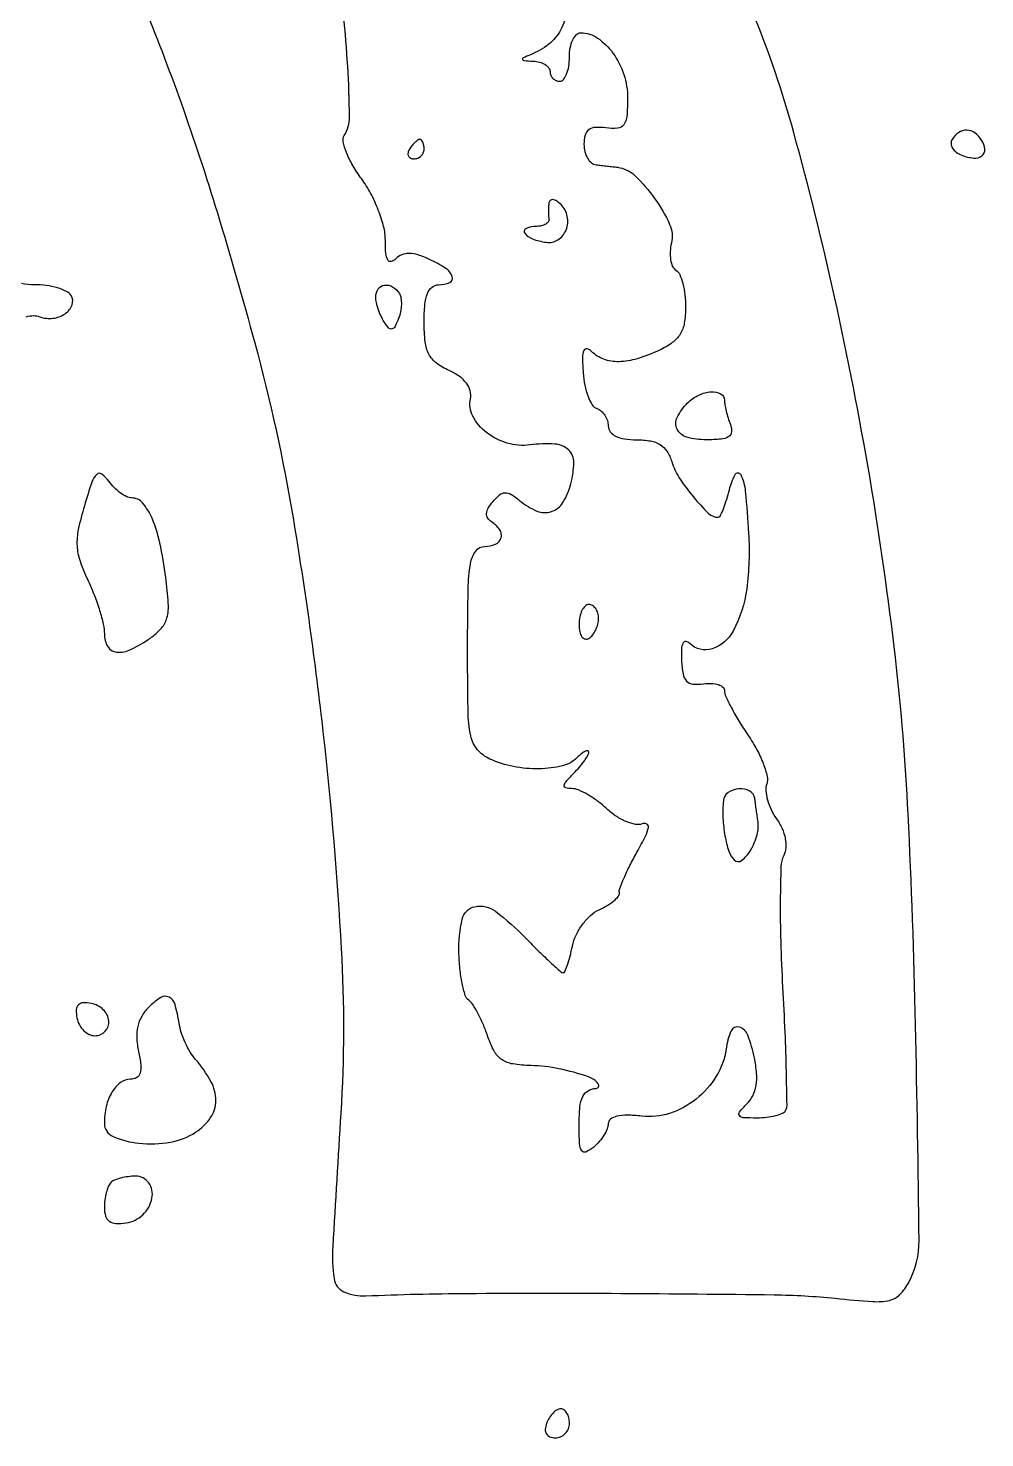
# Model space of a CAD drawing. Extents: x 0 to 5034, y 0 to 2560.
# Drawn here: x 3127.1 to 3225.9, y 1545 to 1690.5 of the extents above; entities that cross this region are included whole.
import ezdxf

# ---------------------------------------------------------------- set-up
doc = ezdxf.new("R2010")
doc.units = 0

msp = doc.modelspace()

# ---------------------------------------------------------------- linework, layer by layer
for points in [[(3138.857156, 1693.292559, -0.012827), (3142.915575, 1682.776127, -0.011887), (3146.668692, 1671.408034, -0.007537), (3150.524688, 1658, -0.024782), (3154.473669, 1639.951416, -0.013676), (3157.591914, 1617.580861, -0.013647), (3159.448936, 1595.487226, -0.029803), (3159.397525, 1578.5, 0.001483), (3158.576605, 1564.753757, 0.048506), (3158.7105, 1561.429326, 0.260121), (3159.729735, 1560.077829, 0.115092), (3162, 1559.649433, -0.009211), (3172.425879, 1559.902284, -0.002763), (3188.308555, 1559.907046, -0.002008), (3204.121892, 1559.760896, -0.022213), (3210.436014, 1559.39631, 0.008119), (3214.309546, 1559.06291, 0.070984), (3216.025362, 1559.186847, 0.146428), (3217.092701, 1559.776364, 0.071116), (3218.023545, 1561.043994, 0.126242), (3219.081191, 1565.361392, 0.002642), (3218.72095, 1587.601362, 0.006838), (3217.955029, 1609.379068, 0.016285), (3216.638447, 1625.517791, 0.013401), (3214.019448, 1644.000091, 0.012484), (3210.362206, 1662.760314, 0.012991), (3206.160985, 1679.672894, 0.029199), (3201.905294, 1692.185381, -0.007098)], [(3182.784865, 1692.347581, -0.084679), (3182.085484, 1690.291382, -0.101105), (3180.842998, 1688.811267, -0.07436), (3178.982143, 1687.739662, 0.011473), (3178.226271, 1687.422768, 0.404065), (3178.161014, 1687.260728, 0.283938), (3178.331209, 1687.136028, 0.008482), (3179.25, 1687.078947, -0.054847), (3179.919404, 1686.974579, -0.072185), (3180.485938, 1686.729441, -0.089519), (3180.866926, 1686.387763, -0.166817), (3181, 1686, 0.099038), (3181.076342, 1685.618362, 0.097945), (3181.29375, 1685.29375, 0.097945), (3181.618362, 1685.076342, 0.099038), (3182, 1685, 0.226478), (3182.382936, 1685.182831, 0.074992), (3182.70625, 1685.734375, 0.057076), (3182.926884, 1686.542644, 0.038131), (3183, 1687.5, -0.044893), (3183.086096, 1688.456961, -0.064761), (3183.344057, 1689.265625, -0.084686), (3183.723691, 1689.812161, -0.201337), (3184.171259, 1690, -0.15217), (3185.906425, 1689.459403, -0.086093), (3187.492809, 1687.903163, -0.076689), (3188.613944, 1685.696868, -0.079434), (3189, 1683.282154, -0.019664), (3188.925258, 1681.382436, -0.138362), (3188.607892, 1680.522696, -0.216466), (3187.964027, 1680.15759, -0.056974), (3186.75, 1680.187142, 0.046536), (3185.66446, 1680.236194, 0.149998), (3184.992143, 1679.994108, 0.169775), (3184.620384, 1679.440141, 0.063764), (3184.5, 1678.5, 0.059941), (3184.593132, 1677.725925, 0.073192), (3184.867188, 1677.050781, 0.086993), (3185.272709, 1676.574449, 0.149169), (3185.75, 1676.375, -0.001905), (3186.298647, 1676.318024, -0.001345), (3186.914675, 1676.25, -0.001357), (3187.503261, 1676.181785, -0.002862), (3187.959531, 1676.125, -0.160284), (3189.755254, 1675.263305, -0.046606), (3191.787704, 1672.910062, -0.046463), (3193.342393, 1670.23447, -0.170051), (3193.528831, 1668.311285, 0.046637), (3193.398018, 1667.428024, 0.05474), (3193.444988, 1666.583292, 0.063388), (3193.650498, 1665.898426, 0.150903), (3193.99633, 1665.502268, -0.153503), (3194.383336, 1665.05437, -0.038115), (3194.70288, 1664.126829, -0.03539), (3194.921402, 1662.958034, -0.029139), (3194.992198, 1661.690983, -0.040976), (3194.853755, 1660.053596, -0.095262), (3194.425968, 1658.903874, -0.09982), (3193.617301, 1658.027323, -0.048013), (3192.292833, 1657.25, -0.033823), (3189.988913, 1656.363926, -0.069922), (3188.088513, 1656.0574, -0.092399), (3186.539973, 1656.313618, -0.109725), (3185.292147, 1657.107853, 0.134331), (3184.807382, 1657.38434, 0.37646), (3184.485819, 1657.221471, 0.099188), (3184.347927, 1656.481105, 0.013883), (3184.412621, 1654.917695, 0.032445), (3184.586691, 1653.626337, 0.041404), (3184.920363, 1652.472979, 0.04666), (3185.350601, 1651.599404, 0.176335), (3185.820474, 1651.226509, -0.097943), (3186.271326, 1650.970153, -0.070348), (3186.653514, 1650.532683, -0.067748), (3186.911664, 1649.987597, -0.076904), (3187, 1649.416667, 0.168056), (3187.205348, 1648.822968, 0.114188), (3187.76752, 1648.370768, 0.076771), (3188.687183, 1648.089532, 0.035898), (3189.932612, 1648, -0.042091), (3191.362278, 1647.879435, -0.09714), (3192.36644, 1647.499245, -0.111902), (3193.066004, 1646.809289, -0.067924), (3193.556691, 1645.75, 0.069191), (3194.334009, 1644.082978, 0.03011), (3195.78597, 1642.111038, 0.025322), (3197.363575, 1640.402301, 0.196119), (3198.349779, 1640, 0.282512), (3198.551338, 1640.123764, 0.018696), (3198.848887, 1640.769037, 0.022602), (3199.157072, 1641.614678, 0.014596), (3199.44026, 1642.617999, -0.054009), (3200.102526, 1644.411002, -0.624219), (3200.671604, 1644.407013, -0.088362), (3201.150589, 1642.686, -0.008556), (3201.489756, 1638.350314, -0.047833), (3201.291408, 1632.626174, -0.090331), (3199.885012, 1628.241761, -0.191921), (3197.742446, 1626.433471, -0.284082), (3195.417756, 1626.982244, 0.165356), (3195.016823, 1627.179714, 0.322169), (3194.71814, 1627.01908, 0.10414), (3194.559131, 1626.387113, 0.021465), (3194.563708, 1625.232244, 0.03332), (3194.722646, 1623.837942, 0.145034), (3195.093761, 1623.10404, 0.182521), (3195.74951, 1622.784449, 0.059233), (3196.845952, 1622.812858, -0.044713), (3197.670798, 1622.85816, -0.07063), (3198.367248, 1622.734645, -0.099197), (3198.833317, 1622.471309, -0.218048), (3199, 1622.107267, 0.108719), (3199.129687, 1621.517884, 0.013372), (3199.718438, 1620.32931, 0.015302), (3200.509204, 1618.939386, 0.012093), (3201.445745, 1617.484811, -0.025991), (3202.342727, 1616.002778, -0.031792), (3203.015915, 1614.529987, -0.033344), (3203.408304, 1613.254744, -0.150687), (3203.356555, 1612.486783, 0.114139), (3203.25987, 1611.796267, 0.046246), (3203.43161, 1610.855716, 0.042615), (3203.812987, 1609.836979, 0.04193), (3204.36325, 1608.891775, -0.04571), (3204.942717, 1607.878909, -0.058166), (3205.273072, 1606.855009, -0.066101), (3205.334076, 1605.901438, -0.098008), (3205.116614, 1605.095394, 0.106571), (3204.832484, 1603.966494, 0.006399), (3204.756983, 1600.443647, 0.009359), (3204.799657, 1596.212942, 0.006762), (3204.999265, 1591.5, -0.003381), (3205.227872, 1586.846774, -0.005155), (3205.357332, 1582.804688, -0.002027), (3205.418424, 1579.344255, -0.125), (3205.276075, 1578.75, -0.172127), (3204.962412, 1578.460093, -0.038172), (3204.259715, 1578.220313, -0.035407), (3203.360322, 1578.055026, -0.027748), (3202.369554, 1578, -0.012633), (3200.933735, 1578.036284, -0.22661), (3200.538993, 1578.25, -0.343088), (3200.550888, 1578.620112, -0.02307), (3201.311589, 1579.454446, 0.08236), (3201.923331, 1580.309439, 0.073596), (3202.256324, 1581.34979, 0.059715), (3202.312062, 1582.628578, 0.031513), (3202.092022, 1584.204446, 0.03954), (3201.418736, 1586.539015, 0.231176), (3200.515682, 1587.391511, 0.387533), (3199.678759, 1587.000374, 0.06351), (3199.163106, 1585.117651, -0.102366), (3198.155806, 1582.310331, -0.088076), (3196.074816, 1579.957784, -0.089098), (3193.335483, 1578.485559, -0.108331), (3190.442734, 1578.196479, 0.02425), (3188.969591, 1578.296404, 0.060226), (3187.896017, 1578.187528, 0.102328), (3187.238114, 1577.889517, 0.239828), (3187, 1577.421644, -0.097222), (3186.894049, 1576.881903, -0.04175), (3186.559375, 1576.224875, -0.039242), (3186.07394, 1575.563287, -0.041678), (3185.5, 1575, -0.064036), (3184.703769, 1574.495433, -0.377801), (3184.267606, 1574.623463, -0.131096), (3184.042058, 1575.347145, -0.010356), (3184, 1577.377555, -0.022903), (3184.08202, 1579.167227, -0.088148), (3184.375149, 1580.237041, -0.152414), (3184.918013, 1580.82472, -0.122181), (3185.75, 1581.063386, 0.6169), (3185.969623, 1581.543424, 0.140312), (3184.974538, 1582.247187, 0.034044), (3181.921024, 1583.088005, 0.044026), (3179.03428, 1583.41456, -0.032621), (3177.150378, 1583.584316, -0.112293), (3176.017409, 1584.035174, -0.120418), (3175.234874, 1584.911828, -0.040253), (3174.547271, 1586.5, 0.01891), (3174.088743, 1587.696579, 0.021085), (3173.555815, 1588.811417, 0.020969), (3173.025903, 1589.715798, 0.095126), (3172.606253, 1590.155886, -0.16445), (3172.24288, 1590.659183, -0.024566), (3171.929299, 1591.886119, -0.025425), (3171.696252, 1593.425368, -0.019453), (3171.593263, 1595.125011, -0.060516), (3171.931395, 1598.520133, -0.293914), (3173.244404, 1599.816234, -0.216962), (3175.360917, 1599.342696, -0.038176), (3178.492581, 1596.575298, 0.005279), (3179.851686, 1595.20504, 0.008103), (3181.060087, 1594.050244, 0.003564), (3182.106083, 1593.096334, 0.185137), (3182.357334, 1593, 0.303019), (3182.536603, 1593.119629, 0.015404), (3182.79807, 1593.807812, 0.020315), (3183.06471, 1594.695949, 0.01286), (3183.30631, 1595.75, -0.061346), (3183.68217, 1596.876118, -0.047554), (3184.346999, 1597.985938, -0.048758), (3185.182754, 1598.915722, -0.079024), (3186.067878, 1599.5, 0.028207), (3186.903374, 1599.937231, 0.039638), (3187.589039, 1600.42442, 0.044946), (3188.054233, 1600.890946, 0.218118), (3188.149554, 1601.242706, -0.132277), (3188.194726, 1601.701478, -0.011858), (3188.632963, 1602.783302, -0.014783), (3189.233662, 1604.065362, -0.011007), (3189.968738, 1605.444341, 0.011163), (3190.849497, 1607.097857, 0.071288), (3191.151855, 1607.995881, 0.334084), (3190.979552, 1608.341552, 0.210514), (3190.507473, 1608.364494, -0.141102), (3189.810651, 1608.304382, -0.051912), (3188.857794, 1608.597081, -0.046274), (3187.824108, 1609.154083, -0.040848), (3186.86316, 1609.912859, 0.027835), (3185.903889, 1610.711651, 0.029029), (3184.874743, 1611.386902, 0.030317), (3183.922244, 1611.861208, 0.100688), (3183.24001, 1612, -0.061162), (3182.622367, 1612.075836, -0.378081), (3182.455319, 1612.318178, -0.152953), (3182.645656, 1612.741012, -0.014718), (3183.428571, 1613.571429, 0.018427), (3184.030235, 1614.219153, 0.022866), (3184.538393, 1614.865893, 0.022027), (3184.908408, 1615.435362, 0.13383), (3185, 1615.771429, 0.37007), (3184.890956, 1615.89858, 0.150483), (3184.6475, 1615.862857, 0.06058), (3184.261398, 1615.61786, 0.024744), (3183.8, 1615.2, -0.137914), (3182.280938, 1614.347708, -0.055231), (3179.894783, 1614.043396, -0.051555), (3177.221704, 1614.275253, -0.059567), (3174.786769, 1615.051293, -0.111505), (3173.487863, 1616.037947, -0.126128), (3172.810903, 1617.445997, -0.045527), (3172.53622, 1620.021993, -0.004056), (3172.489716, 1626.546931, -0.004155), (3172.54603, 1632.605167, -0.037341), (3172.790523, 1635.247859, -0.114921), (3173.321546, 1636.518916, -0.240409), (3174.25, 1636.995638, 0.102816), (3175.377586, 1637.232916, 0.225843), (3175.941297, 1637.883148, 0.224128), (3175.794227, 1638.735022, 0.101672), (3174.951442, 1639.530011, -0.113248), (3174.567853, 1639.908805, -0.160055), (3174.450533, 1640.370706, -0.113787), (3174.621697, 1640.933414, -0.042736), (3175.094824, 1641.614256, -0.044759), (3175.792016, 1642.315945, -0.16762), (3176.36369, 1642.535707, -0.149878), (3176.989296, 1642.367477, -0.033619), (3177.893382, 1641.711823, 0.074865), (3179.648798, 1640.647107, 0.181172), (3181.141373, 1640.591405, 0.177518), (3182.323687, 1641.532973, 0.071513), (3183.147669, 1643.459762, 0.062262), (3183.449447, 1645.649347, 0.208995), (3182.898985, 1646.953268, 0.178738), (3181.485155, 1647.560269, 0.044449), (3178.927028, 1647.465453, -0.102951), (3176.588112, 1647.6513, -0.094159), (3174.433353, 1648.751912, -0.106872), (3173.029551, 1650.42582, -0.174845), (3172.776377, 1652.238996, 0.117176), (3172.755384, 1653.051546, 0.097625), (3172.375798, 1653.829881, 0.078148), (3171.638208, 1654.540014, 0.045764), (3170.571205, 1655.149511, -0.05405), (3169.255371, 1655.93027, -0.113787), (3168.4937, 1656.833309, -0.09174), (3168.110947, 1658.110738, -0.027043), (3168, 1660.160515, -0.021733), (3168.078136, 1661.957282, -0.071503), (3168.347669, 1663.110086, -0.12934), (3168.819678, 1663.757871, -0.172647), (3169.5, 1664, 0.102026), (3170.640688, 1664.235208, 0.395629), (3170.903204, 1664.838161, 0.16349), (3170.224896, 1665.69973, 0.03643), (3168.564155, 1666.621957, 0.031275), (3167.38629, 1667.080913, 0.07381), (3166.458358, 1667.232253, 0.099748), (3165.707024, 1667.09202, 0.100849), (3165.071957, 1666.671957, -0.135607), (3164.594871, 1666.401432, -0.339982), (3164.25, 1666.550989, -0.109198), (3164.049001, 1667.227923, -0.017777), (3164, 1668.60572, 0.062614), (3163.825157, 1669.996443, 0.030118), (3163.275384, 1671.710672, 0.029291), (3162.477546, 1673.454308, 0.037), (3161.533223, 1674.954968, -0.027285), (3160.639548, 1676.31581, -0.036817), (3159.995272, 1677.639681, -0.040323), (3159.650227, 1678.760207, -0.197876), (3159.761628, 1679.399248, 0.144794), (3160.306482, 1681.325119, 0.012121), (3160.117437, 1686.556289, 0.011313), (3159.681535, 1691.796733, 0.166415)], [(3126.925199, 1660.700298, -0.055511), (3127.6984, 1660.810913, -0.099728), (3128.327949, 1660.704396, 0.122274), (3129.673464, 1660.537965, 0.118712), (3130.957165, 1661.016161, 0.156011), (3131.664458, 1661.91193, 0.232143), (3131.569098, 1662.888197, 0.142343), (3131.094712, 1663.316538, 0.041767), (3130.16959, 1663.673408, 0.038254), (3129.011455, 1663.918089, 0.032947), (3127.769724, 1664, -0.045772), (3126.443992, 1664.121619, -0.035075)]]:
    msp.add_lwpolyline(points, format="xyb")
for points in [[(3166.5, 1678, 0.082592), (3166.343488, 1677.6179, 0.161196), (3166.3746, 1677.29375, 0.182303), (3166.586039, 1677.078288, 0.108972), (3166.940983, 1677, 0.093332), (3167.345238, 1677.076123, 0.09642), (3167.688914, 1677.29375, 0.099167), (3167.918938, 1677.618444, 0.105053), (3168, 1678, 0.042167), (3167.967655, 1678.382849, 0.061769), (3167.870461, 1678.70625, 0.081139), (3167.727648, 1678.92554, 0.210953), (3167.559017, 1679, 0.151918), (3167.34829, 1678.934461, 0.038439), (3167.066025, 1678.70625, 0.035638), (3166.768994, 1678.382774, 0.029505)], [(3222.495635, 1678.992937, 0.153283), (3222.385628, 1678.560991, 0.123144), (3222.527978, 1678.100609, 0.097937), (3222.911954, 1677.680239, 0.067341), (3223.479746, 1677.369399, 0.067736), (3224.724488, 1677.076451, 0.188422), (3225.573555, 1677.317483, 0.261672), (3225.863615, 1677.985128, 0.113371), (3225.541119, 1678.933469, 0.098738), (3224.843686, 1679.681493, 0.152164), (3224.01095, 1679.958873, 0.155876), (3223.182705, 1679.71195, 0.104938)], [(3180.881579, 1672.45, 0.018213), (3180.844828, 1672.031502, 0.012793), (3180.83273, 1671.55875, 0.01293), (3180.844466, 1671.105021, 0.026227), (3180.881579, 1670.75, -0.224438), (3180.797823, 1670.464074, -0.098612), (3180.47563, 1670.220313, -0.069499), (3179.962976, 1670.054777, -0.043416), (3179.333333, 1670, 0.125728), (3178.489611, 1669.784433, 0.46217), (3178.391988, 1669.314093, 0.142282), (3179.194183, 1668.73297, 0.049673), (3180.5908, 1668.383794, 0.180305), (3181.815382, 1668.646147, 0.157533), (3182.65364, 1669.660824, 0.144052), (3182.781613, 1671.050335, 0.148861), (3182.132783, 1672.267217, 0.046352), (3181.68946, 1672.635169, 0.114259), (3181.297969, 1672.788183, 0.213152), (3181.024093, 1672.710921, 0.190196)], [(3165.444227, 1663.090242, -0.102503), (3165.61459, 1662.622488, -0.044028), (3165.652617, 1661.955962, -0.041115), (3165.568293, 1661.214187, -0.042784), (3165.364081, 1660.506396, -0.026808), (3164.996158, 1659.682538, -0.22162), (3164.68082, 1659.437301, -0.275533), (3164.338915, 1659.547924, -0.038814), (3163.876149, 1660.166154, -0.035113), (3163.551245, 1660.768341, -0.025752), (3163.2745, 1661.47537, -0.02622), (3163.081393, 1662.175381, -0.051168), (3163.015313, 1662.75, -0.155801), (3163.264453, 1663.56443, -0.209391), (3163.913588, 1663.964199, -0.175219), (3164.746614, 1663.788611, -0.116159)], [(3199, 1652.081787, 0.04425), (3199.040803, 1651.621647, 0.015326), (3199.178303, 1650.96865, 0.015089), (3199.374624, 1650.254744, 0.016969), (3199.606989, 1649.581787, -0.105014), (3199.728281, 1648.816316, -0.243274), (3199.442822, 1648.328436, -0.120396), (3198.662783, 1648.066046, -0.021216), (3197.106989, 1648, -0.06669), (3195.130025, 1648.264864, -0.212963), (3194.123727, 1649.08869, -0.237172), (3194.124486, 1650.31206, -0.079929), (3195.2, 1651.8, -0.082889), (3196.341346, 1652.614815, -0.095433), (3197.631199, 1652.963902, -0.1454), (3198.604236, 1652.751661, -0.273333)], [(3132.936359, 1641.181922, 0.020634), (3132.314075, 1638.743182, 0.064964), (3132.18137, 1637.063225, 0.070813), (3132.488567, 1635.485524, 0.027826), (3133.331323, 1633.431398, -0.019259), (3133.970067, 1631.947419, -0.017906), (3134.509826, 1630.382517, -0.018223), (3134.888792, 1628.957316, -0.05592), (3135, 1627.966073, 0.132118), (3135.35143, 1626.659304, 0.24362), (3136.256074, 1626.082722, 0.136228), (3137.737033, 1626.354174, 0.039756), (3139.752948, 1627.539511, 0.058967), (3140.90108, 1628.564535, 0.119561), (3141.46349, 1629.62867, 0.078845), (3141.599437, 1631.121088, 0.015775), (3141.336898, 1633.789511, 0.019978), (3140.724621, 1637.365618, 0.048703), (3139.917868, 1639.911739, 0.074937), (3138.948335, 1641.479783, 0.220322), (3137.825059, 1642, -0.115051), (3137.313192, 1642.119362, -0.042704), (3136.676237, 1642.504251, -0.039511), (3136.027165, 1643.059766, -0.038157), (3135.465278, 1643.716598, 0.071559), (3134.734343, 1644.464021, 0.376463), (3134.206957, 1644.428936, 0.1154), (3133.717703, 1643.638904, 0.0084)], [(3184, 1628.940983, 0.047867), (3184.071541, 1628.195401, 0.104212), (3184.29375, 1627.66835, 0.181468), (3184.621877, 1627.441401, 0.202618), (3185, 1627.5, 0.08825), (3185.382836, 1627.842344, 0.053305), (3185.70625, 1628.359775, 0.051278), (3185.925833, 1628.961978, 0.061875), (3186, 1629.559017, 0.067639), (3185.925146, 1630.109818, 0.08433), (3185.70625, 1630.576711, 0.09965), (3185.38134, 1630.888931, 0.142666), (3185, 1631, 0.195654), (3184.618015, 1630.844577, 0.086673), (3184.29375, 1630.395164, 0.066561), (3184.073608, 1629.729059, 0.0466)], [(3198.884846, 1610.75, 0.034615), (3198.843759, 1608.937232, 0.033282), (3199.051074, 1607.111747, 0.034608), (3199.447133, 1605.552921, 0.111883), (3199.993818, 1604.642641, 0.381481), (3200.761499, 1604.582456, 0.09599), (3201.67139, 1605.601727, 0.068875), (3202.356786, 1607.223593, 0.103895), (3202.441212, 1608.75, -0.0018), (3202.358874, 1609.301541, -0.001242), (3202.26945, 1609.926563, -0.001253), (3202.186464, 1610.527974, -0.002565), (3202.125, 1611, 0.24732), (3201.602373, 1611.748937, 0.139297), (3200.487845, 1611.97464, 0.131307), (3199.375031, 1611.583345, 0.223538)], [(3139.566764, 1589.423907, 0.06442), (3138.851373, 1588.495897, 0.075979), (3138.44411, 1587.46551, 0.068704), (3138.339827, 1586.277385, 0.041664), (3138.527172, 1584.876288, -0.023781), (3138.76611, 1583.472975, -0.101716), (3138.697227, 1582.631087, -0.193778), (3138.336579, 1582.173228, -0.13094), (3137.686444, 1582, 0.163858), (3136.656389, 1581.653121, 0.096922), (3135.784689, 1580.674932, 0.077275), (3135.198134, 1579.208143, 0.056602), (3135, 1577.463526, 0.298868), (3135.898912, 1576.093993, 0.078012), (3138.574004, 1575.401189, 0.066794), (3141.818308, 1575.517006, 0.103105), (3144.420875, 1576.540112, 0.096192), (3145.962906, 1578.040869, 0.153489), (3146.506411, 1579.782024, 0.125494), (3145.991842, 1581.782924, 0.054369), (3144.40561, 1584.052342, -0.045992), (3143.861201, 1584.804152, -0.027252), (3143.349278, 1585.786676, -0.027107), (3142.942001, 1586.831657, -0.041522), (3142.716327, 1587.776573, 0.031599), (3142.291649, 1589.724853, 0.2056), (3141.672256, 1590.485586, 0.271814), (3140.821618, 1590.443959, 0.05147)], [(3132.172882, 1588.340813, 0.073891), (3132.419956, 1587.637353, 0.07517), (3132.859855, 1587.040739, 0.081554), (3133.419217, 1586.639163, 0.115485), (3134.013695, 1586.5, 0.200576), (3135.092025, 1586.950707, 0.224971), (3135.46091, 1588.005515, 0.174236), (3134.890898, 1589.182049, 0.147142), (3133.659187, 1589.827118, 0.055061), (3132.812957, 1589.895168, 0.191187), (3132.318374, 1589.681626, 0.191187), (3132.104832, 1589.187043, 0.055061)], [(3135.666667, 1571.333333, 0.09959), (3135.409978, 1570.947356, 0.033637), (3135.195833, 1570.303528, 0.031899), (3135.049156, 1569.541158, 0.031585), (3135, 1568.763782, 0.071261), (3135.125661, 1567.88657, 0.169862), (3135.503621, 1567.35835, 0.143478), (3136.179999, 1567.128035, 0.046099), (3137.25, 1567.180449, 0.158941), (3138.974931, 1568.027183, 0.150466), (3139.915536, 1569.746766, 0.209306), (3139.580852, 1571.310762, 0.241362), (3138.236218, 1572, 0.031585), (3137.458842, 1571.950844, 0.031899), (3136.696472, 1571.804167, 0.033637), (3136.052644, 1571.590022, 0.09959)], [(3180.638374, 1546.5, 0.075244), (3180.503306, 1545.885039, 0.151899), (3180.617923, 1545.407358, 0.166113), (3180.972145, 1545.106211, 0.094119), (3181.531385, 1545, 0.10122), (3182.091819, 1545.114629, 0.098432), (3182.568594, 1545.440625, 0.097416), (3182.887999, 1545.927495, 0.096899), (3183, 1546.5, 0.057609), (3182.933678, 1547.073715, 0.076852), (3182.737678, 1547.559375, 0.095748), (3182.447641, 1547.884842, 0.164455), (3182.106989, 1548, 0.13875), (3181.723081, 1547.891374, 0.061199), (3181.307216, 1547.559375, 0.053891), (3180.924763, 1547.073796, 0.048303)]]:
    msp.add_lwpolyline(points, format="xyb", close=True)

doc.saveas('drawing.dxf')
